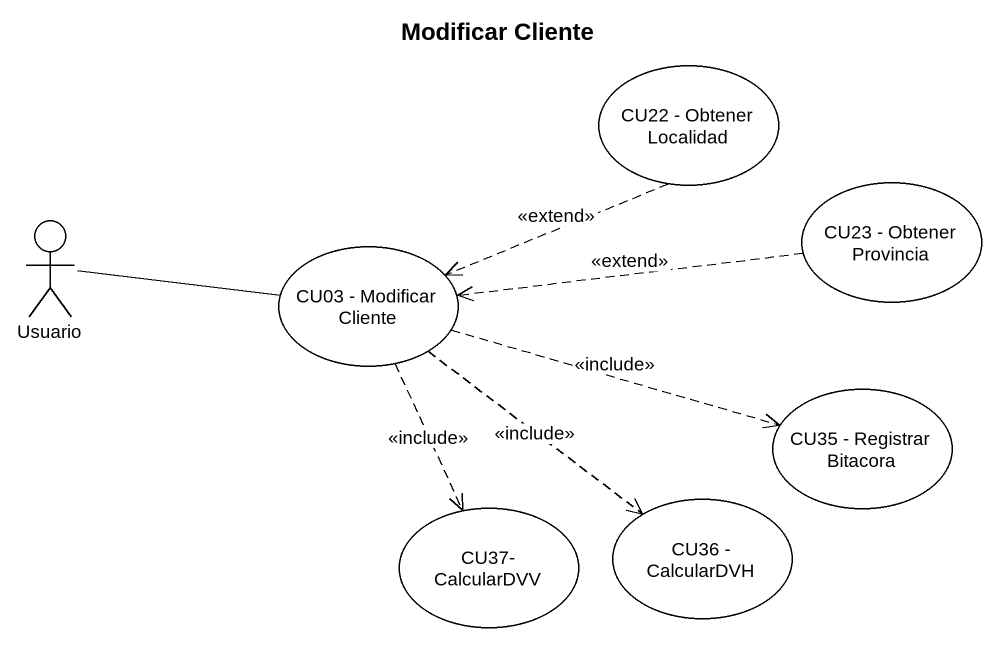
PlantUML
@startuml
title Modificar Cliente
usecase "CU22 - Obtener Localidad" as CU22_Obtener_Localidad
usecase "CU23 - Obtener Provincia" as CU23_Obtener_Provincia
actor Usuario
usecase "CU03 - Modificar Cliente" as CU03_Modificar_Cliente
usecase "CU35 - Registrar Bitacora" as CU35_Registrar_Bitacora
usecase "CU37- CalcularDVV" as CU37_CalcularDVV
usecase "CU36 - CalcularDVH" as CU36_CalcularDVH
CU22_Obtener_Localidad .left.> CU03_Modificar_Cliente : <<extend>>
CU23_Obtener_Provincia .left.> CU03_Modificar_Cliente : <<extend>>
Usuario -right- CU03_Modificar_Cliente
CU03_Modificar_Cliente .right.> CU35_Registrar_Bitacora : <<include>>
CU03_Modificar_Cliente ..> CU37_CalcularDVV : <<include>>
CU03_Modificar_Cliente ..> CU36_CalcularDVH : <<include>>
@enduml
